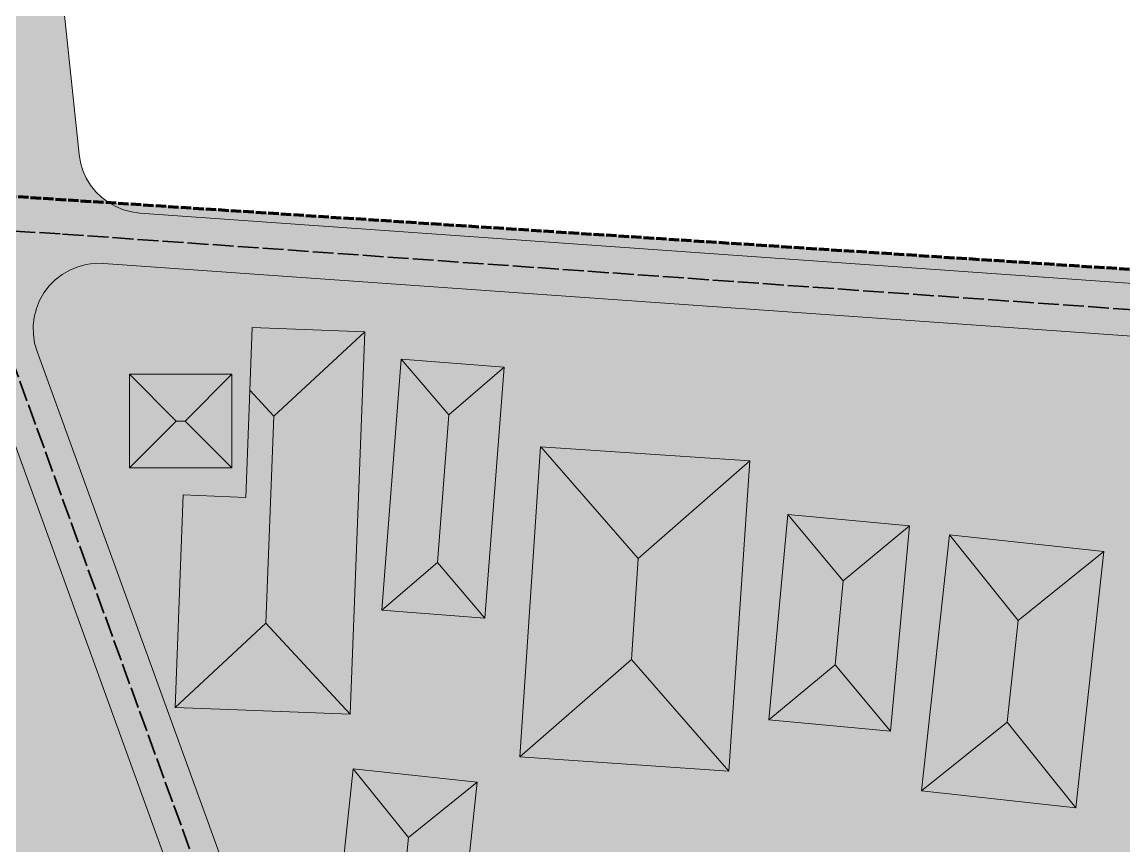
# Model space of a CAD drawing. Header units: metres. Extents: x 305859 to 307221, y 9155922 to 9156786.
# Drawn here: x 306036.6 to 306103.6, y 9156536.3 to 9156586.3 of the extents above; entities that cross this region are included whole.
import ezdxf

# ---------------------------------------------------------------- set-up
doc = ezdxf.new("R2010")
doc.units = ezdxf.units.M
doc.linetypes.add('DASHED', pattern=[1.524, 1.27, -0.254])
doc.linetypes.add('DASHED2', pattern=[0.762, 0.635, -0.127])
for name, color, linetype, lineweight, true_color in [('B-BANGUNAN_PERMUKIMAN', 7, 'Continuous', 13, 0xf0cd8c), ('B-BAYANGAN', 7, 'Continuous', 0, 0x76786c), ('B-DELINEASI', 7, 'DASHED2', 70, 0xc800c8), ('J-PERKERASAN_JALAN', 7, 'Continuous', 9, 0x989896), ('T-BANGUNAN_KLASTER_INTI', 7, 'Continuous', 13, 0xe88c3c), ('T-KLASTER_TEMPE_INTI', 7, 'DASHED', 35, 0xd26e14)]:
    doc.layers.add(name, color=color, linetype=linetype, lineweight=lineweight, true_color=true_color)
doc.layers.add('G-PERKERASAN', color=7, linetype='Continuous')

msp = doc.modelspace()

# ---------------------------------------------------------------- hatches: boundary and pattern name
at = {"layer": 'B-BANGUNAN_PERMUKIMAN', "true_color": 0xec9366}
h = msp.add_hatch(color=33, dxfattribs=at)
h.dxf.hatch_style = 1
h.paths.add_polyline_path([(306051.892, 9156562.394), (306050.436, 9156563.967), (306050.581, 9156567.775), (306057.418, 9156567.513), (306057.418, 9156567.513), (306051.892, 9156562.394)])
at = {"layer": 'B-BANGUNAN_PERMUKIMAN', "true_color": 0xc87d57}
h = msp.add_hatch(color=23, dxfattribs=at)
h.dxf.hatch_style = 1
h.paths.add_polyline_path([(306051.41, 9156549.812), (306051.892, 9156562.394), (306057.418, 9156567.513), (306056.529, 9156544.286), (306056.529, 9156544.286), (306051.41, 9156549.812)])
at = {"layer": 'B-BANGUNAN_PERMUKIMAN', "true_color": 0xed9467}
h = msp.add_hatch(color=21, dxfattribs=at)
h.dxf.hatch_style = 1
h.paths.add_polyline_path([(306059.629, 9156565.848), (306062.518, 9156562.481), (306061.831, 9156553.497), (306058.464, 9156550.608), (306059.629, 9156565.848)])
at = {"layer": 'B-BANGUNAN_PERMUKIMAN', "true_color": 0xea9165}
h = msp.add_hatch(color=33, dxfattribs=at)
h.dxf.hatch_style = 1
h.paths.add_polyline_path([(306065.885, 9156565.37), (306062.518, 9156562.481), (306059.629, 9156565.848), (306065.885, 9156565.37)])
at = {"layer": 'B-BANGUNAN_PERMUKIMAN', "true_color": 0xba7350}
h = msp.add_hatch(color=23, dxfattribs=at)
h.dxf.hatch_style = 1
h.paths.add_polyline_path([(306061.831, 9156553.497), (306062.518, 9156562.481), (306065.885, 9156565.37), (306064.721, 9156550.13), (306064.72, 9156550.13), (306061.831, 9156553.497)])
at = {"layer": 'B-BANGUNAN_PERMUKIMAN', "true_color": 0xeb9266}
h = msp.add_hatch(color=33, dxfattribs=at)
h.dxf.hatch_style = 1
h.paths.add_polyline_path([(306045.964, 9156562.097), (306043.12, 9156559.255), (306043.122, 9156564.941), (306045.964, 9156562.097)])
h = msp.add_hatch(color=33, dxfattribs=at)
h.dxf.hatch_style = 1
h.paths.add_polyline_path([(306049.339, 9156564.94), (306046.495, 9156562.097), (306045.964, 9156562.097), (306043.122, 9156564.941), (306043.122, 9156564.942), (306049.339, 9156564.94)])
at = {"layer": 'B-BANGUNAN_PERMUKIMAN', "true_color": 0xbc7551}
h = msp.add_hatch(color=23, dxfattribs=at)
h.dxf.hatch_style = 1
h.paths.add_polyline_path([(306046.495, 9156562.097), (306049.339, 9156564.94), (306049.338, 9156559.253), (306046.495, 9156562.097)])
at = {"layer": 'B-BANGUNAN_PERMUKIMAN', "true_color": 0xf29769}
h = msp.add_hatch(color=21, dxfattribs=at)
h.dxf.hatch_style = 1
h.paths.add_polyline_path([(306046.013, 9156548.069), (306046.378, 9156557.606), (306050.186, 9156557.461), (306050.436, 9156563.967), (306051.892, 9156562.394), (306051.41, 9156549.812), (306045.884, 9156544.693), (306045.884, 9156544.693), (306046.013, 9156548.069)])
at = {"layer": 'B-BANGUNAN_PERMUKIMAN', "true_color": 0xbc7551}
h = msp.add_hatch(color=23, dxfattribs=at)
h.dxf.hatch_style = 1
h.paths.add_polyline_path([(306045.964, 9156562.097), (306046.495, 9156562.097), (306049.338, 9156559.253), (306043.12, 9156559.255), (306043.12, 9156559.255), (306045.964, 9156562.097)])
at = {"layer": 'B-BANGUNAN_PERMUKIMAN', "true_color": 0xed9367}
h = msp.add_hatch(color=21, dxfattribs=at)
h.dxf.hatch_style = 1
h.paths.add_polyline_path([(306074.032, 9156553.747), (306073.619, 9156547.615), (306066.837, 9156541.69), (306068.107, 9156560.528), (306068.108, 9156560.528), (306074.032, 9156553.747)])
at = {"layer": 'B-BANGUNAN_PERMUKIMAN', "true_color": 0xea9165}
h = msp.add_hatch(color=33, dxfattribs=at)
h.dxf.hatch_style = 1
h.paths.add_polyline_path([(306074.032, 9156553.747), (306068.108, 9156560.528), (306080.814, 9156559.672), (306074.032, 9156553.747)])
at = {"layer": 'B-BANGUNAN_PERMUKIMAN', "true_color": 0xba7450}
h = msp.add_hatch(color=23, dxfattribs=at)
h.dxf.hatch_style = 1
h.paths.add_polyline_path([(306079.544, 9156540.834), (306073.619, 9156547.615), (306074.032, 9156553.747), (306080.814, 9156559.672), (306079.544, 9156540.834)])
at = {"layer": 'B-BANGUNAN_PERMUKIMAN', "true_color": 0xee9467}
h = msp.add_hatch(color=21, dxfattribs=at)
h.dxf.hatch_style = 1
h.paths.add_polyline_path([(306083.136, 9156556.427), (306086.488, 9156552.386), (306086.013, 9156547.291), (306081.971, 9156543.939), (306083.136, 9156556.427)])
at = {"layer": 'B-BANGUNAN_PERMUKIMAN', "true_color": 0xe99165}
h = msp.add_hatch(color=33, dxfattribs=at)
h.dxf.hatch_style = 1
h.paths.add_polyline_path([(306086.488, 9156552.386), (306083.136, 9156556.427), (306090.529, 9156555.738), (306086.488, 9156552.386)])
at = {"layer": 'B-BANGUNAN_PERMUKIMAN', "true_color": 0xb97350}
h = msp.add_hatch(color=23, dxfattribs=at)
h.dxf.hatch_style = 1
h.paths.add_polyline_path([(306086.013, 9156547.291), (306086.488, 9156552.386), (306090.529, 9156555.738), (306090.529, 9156555.738), (306089.365, 9156543.25), (306086.013, 9156547.291)])
at = {"layer": 'B-BANGUNAN_PERMUKIMAN', "true_color": 0xee9467}
h = msp.add_hatch(color=21, dxfattribs=at)
h.dxf.hatch_style = 1
h.paths.add_polyline_path([(306097.13, 9156549.985), (306096.457, 9156543.805), (306091.258, 9156539.626), (306092.952, 9156555.184), (306092.952, 9156555.184), (306097.13, 9156549.985)])
at = {"layer": 'B-BANGUNAN_PERMUKIMAN', "true_color": 0xe99165}
h = msp.add_hatch(color=33, dxfattribs=at)
h.dxf.hatch_style = 1
h.paths.add_polyline_path([(306097.13, 9156549.985), (306092.952, 9156555.184), (306102.329, 9156554.163), (306097.13, 9156549.985)])
at = {"layer": 'B-BANGUNAN_PERMUKIMAN', "true_color": 0xb97350}
h = msp.add_hatch(color=23, dxfattribs=at)
h.dxf.hatch_style = 1
h.paths.add_polyline_path([(306096.457, 9156543.805), (306097.13, 9156549.985), (306102.329, 9156554.163), (306100.636, 9156538.606), (306096.457, 9156543.805)])
at = {"layer": 'B-BANGUNAN_PERMUKIMAN', "true_color": 0xbd7652}
h = msp.add_hatch(color=23, dxfattribs=at)
h.dxf.hatch_style = 1
h.paths.add_polyline_path([(306061.831, 9156553.497), (306064.72, 9156550.13), (306058.464, 9156550.608), (306061.831, 9156553.497)])
at = {"layer": 'B-BANGUNAN_PERMUKIMAN', "true_color": 0xbe7652}
h = msp.add_hatch(color=23, dxfattribs=at)
h.dxf.hatch_style = 1
h.paths.add_polyline_path([(306051.41, 9156549.812), (306056.529, 9156544.286), (306049.692, 9156544.547), (306045.884, 9156544.693), (306051.41, 9156549.812)])
at = {"layer": 'B-BANGUNAN_PERMUKIMAN', "true_color": 0xbd7652}
h = msp.add_hatch(color=23, dxfattribs=at)
h.dxf.hatch_style = 1
h.paths.add_polyline_path([(306066.837, 9156541.69), (306073.619, 9156547.615), (306079.544, 9156540.834), (306066.837, 9156541.69)])
at = {"layer": 'B-BANGUNAN_PERMUKIMAN', "true_color": 0xbe7652}
h = msp.add_hatch(color=23, dxfattribs=at)
h.dxf.hatch_style = 1
h.paths.add_polyline_path([(306086.013, 9156547.291), (306089.365, 9156543.25), (306089.365, 9156543.25), (306081.971, 9156543.939), (306086.013, 9156547.291)])
h = msp.add_hatch(color=23, dxfattribs=at)
h.dxf.hatch_style = 1
h.paths.add_polyline_path([(306096.457, 9156543.805), (306100.636, 9156538.606), (306100.636, 9156538.606), (306091.258, 9156539.626), (306096.457, 9156543.805)])
at = {"layer": 'B-BANGUNAN_PERMUKIMAN', "true_color": 0xee9467}
h = msp.add_hatch(color=21, dxfattribs=at)
h.dxf.hatch_style = 1
h.paths.add_polyline_path([(306060.076, 9156536.796), (306059.765, 9156533.863), (306055.592, 9156530.491), (306056.704, 9156540.969), (306060.076, 9156536.796)])
at = {"layer": 'B-BANGUNAN_PERMUKIMAN', "true_color": 0xe99165}
h = msp.add_hatch(color=33, dxfattribs=at)
h.dxf.hatch_style = 1
h.paths.add_polyline_path([(306060.076, 9156536.796), (306056.704, 9156540.969), (306064.248, 9156540.168), (306060.076, 9156536.796)])
at = {"layer": 'B-BANGUNAN_PERMUKIMAN', "true_color": 0xb97350}
h = msp.add_hatch(color=23, dxfattribs=at)
h.dxf.hatch_style = 1
h.paths.add_polyline_path([(306059.765, 9156533.863), (306060.076, 9156536.796), (306064.248, 9156540.168), (306063.137, 9156529.691), (306059.765, 9156533.863)])
at = {"layer": 'B-BAYANGAN', "true_color": 0x76786c}
h = msp.add_hatch(color=8, dxfattribs=at)
h.dxf.hatch_style = 1
h.paths.add_polyline_path([(306058.168, 9156566.763), (306057.279, 9156543.536), (306050.442, 9156543.797), (306046.634, 9156543.943), (306047.128, 9156556.856), (306050.936, 9156556.711), (306051.331, 9156567.025), (306058.168, 9156566.763)])
h = msp.add_hatch(color=8, dxfattribs=at)
h.dxf.hatch_style = 1
h.paths.add_polyline_path([(306058.168, 9156566.763), (306057.279, 9156543.536), (306050.442, 9156543.797), (306046.634, 9156543.943), (306047.128, 9156556.856), (306050.936, 9156556.711), (306051.331, 9156567.025), (306058.168, 9156566.763)])
h = msp.add_hatch(color=8, dxfattribs=at)
h.dxf.hatch_style = 1
h.paths.add_polyline_path([(306066.635, 9156564.62), (306065.471, 9156549.38), (306059.214, 9156549.858), (306060.379, 9156565.098), (306066.635, 9156564.62)])
h = msp.add_hatch(color=8, dxfattribs=at)
h.dxf.hatch_style = 1
h.paths.add_polyline_path([(306066.635, 9156564.62), (306065.471, 9156549.38), (306059.214, 9156549.858), (306060.379, 9156565.098), (306066.635, 9156564.62)])
h = msp.add_hatch(color=8, dxfattribs=at)
h.dxf.hatch_style = 1
h.paths.add_polyline_path([(306050.089, 9156564.19), (306050.088, 9156558.503), (306043.87, 9156558.505), (306043.872, 9156564.192), (306050.089, 9156564.19)])
h = msp.add_hatch(color=8, dxfattribs=at)
h.dxf.hatch_style = 1
h.paths.add_polyline_path([(306050.089, 9156564.19), (306050.088, 9156558.503), (306043.87, 9156558.505), (306043.872, 9156564.192), (306050.089, 9156564.19)])
h = msp.add_hatch(color=8, dxfattribs=at)
h.dxf.hatch_style = 1
h.paths.add_polyline_path([(306081.564, 9156558.922), (306080.294, 9156540.083), (306067.587, 9156540.94), (306068.857, 9156559.778), (306081.564, 9156558.922)])
h = msp.add_hatch(color=8, dxfattribs=at)
h.dxf.hatch_style = 1
h.paths.add_polyline_path([(306081.564, 9156558.922), (306080.294, 9156540.083), (306067.587, 9156540.94), (306068.857, 9156559.778), (306081.564, 9156558.922)])
h = msp.add_hatch(color=8, dxfattribs=at)
h.dxf.hatch_style = 1
h.paths.add_polyline_path([(306091.279, 9156554.988), (306090.115, 9156542.5), (306082.721, 9156543.189), (306083.886, 9156555.677), (306091.279, 9156554.988)])
h = msp.add_hatch(color=8, dxfattribs=at)
h.dxf.hatch_style = 1
h.paths.add_polyline_path([(306091.279, 9156554.988), (306090.115, 9156542.5), (306082.721, 9156543.189), (306083.886, 9156555.677), (306091.279, 9156554.988)])
h = msp.add_hatch(color=8, dxfattribs=at)
h.dxf.hatch_style = 1
h.paths.add_polyline_path([(306103.079, 9156553.413), (306101.386, 9156537.856), (306092.008, 9156538.876), (306093.702, 9156554.434), (306103.079, 9156553.413)])
h = msp.add_hatch(color=8, dxfattribs=at)
h.dxf.hatch_style = 1
h.paths.add_polyline_path([(306103.079, 9156553.413), (306101.386, 9156537.856), (306092.008, 9156538.876), (306093.702, 9156554.434), (306103.079, 9156553.413)])
h = msp.add_hatch(color=8, dxfattribs=at)
h.dxf.hatch_style = 1
h.paths.add_polyline_path([(306064.998, 9156539.418), (306063.887, 9156528.941), (306056.342, 9156529.741), (306057.454, 9156540.219), (306064.998, 9156539.418)])
h = msp.add_hatch(color=8, dxfattribs=at)
h.dxf.hatch_style = 1
h.paths.add_polyline_path([(306064.998, 9156539.418), (306063.887, 9156528.941), (306056.342, 9156529.741), (306057.454, 9156540.219), (306064.998, 9156539.418)])
at = {"layer": 'G-PERKERASAN', "true_color": 0xe0ded9}
h = msp.add_hatch(color=254, dxfattribs=at)
h.dxf.hatch_style = 1
h.paths.add_polyline_path([(306214.818, 9156490.283), (306194.932, 9156492.493), (306197.888, 9156513.183), (306117.341, 9156521.312), (306107.735, 9156482.886), (306039.428, 9156488.501), (306035.152, 9156500.205), (306008.214, 9156577.564), (306165.696, 9156567.29), (306214.818, 9156562.714), (306214.818, 9156490.283)])
at = {"layer": 'J-PERKERASAN_JALAN', "true_color": 0xa8a8a6}
h = msp.add_hatch(color=253, dxfattribs=at)
h.dxf.hatch_style = 1
h.paths.add_polyline_path([(306040.951, 9156432.457), (306041.021, 9156433.051), (306041.09, 9156434.636), (306041.076, 9156435.177), (306040.99, 9156435.712), (306040.833, 9156436.23), (306006.235, 9156527.284), (306006.229, 9156527.301), (305988.24, 9156576.435), (305988.03, 9156576.91), (305987.76, 9156577.354), (305987.435, 9156577.759), (305987.06, 9156578.119), (305986.641, 9156578.427), (305986.187, 9156578.679), (305985.703, 9156578.869), (305985.199, 9156578.995), (305984.683, 9156579.054), (305921.5, 9156582.206), (305921.481, 9156582.207), (305890, 9156584.172), (305890, 9156587.178), (305921.625, 9156585.204), (305921.675, 9156585.201), (305980.602, 9156582.262), (305981.114, 9156582.269), (305981.621, 9156582.342), (305982.115, 9156582.479), (305982.587, 9156582.678), (305983.03, 9156582.935), (305983.436, 9156583.247), (305983.799, 9156583.609), (305984.113, 9156584.014), (305984.373, 9156584.456), (305984.574, 9156584.927), (305984.713, 9156585.42), (305984.787, 9156585.927), (305984.797, 9156586.439), (305984.741, 9156586.949), (305984.62, 9156587.447), (305979.808, 9156602.888), (305957.687, 9156674.171), (305957.639, 9156674.317), (305934.49, 9156739.904), (305934.452, 9156740.008), (305928.689, 9156755), (305931.903, 9156755), (305937.274, 9156741.026), (305937.284, 9156741), (305937.289, 9156740.987), (305937.298, 9156740.961), (305960.497, 9156675.234), (305960.509, 9156675.198), (305960.515, 9156675.18), (305960.527, 9156675.143), (305982.672, 9156603.784), (305982.673, 9156603.779), (305988.799, 9156584.12), (305988.977, 9156583.654), (305989.211, 9156583.214), (305989.498, 9156582.806), (305989.834, 9156582.437), (305990.213, 9156582.113), (305990.63, 9156581.839), (305991.077, 9156581.619), (305991.548, 9156581.455), (305992.036, 9156581.352), (306000.659, 9156580.086), (306000.935, 9156580.055), (306022.172, 9156578.431), (306022.417, 9156578.396), (306022.426, 9156578.394), (306022.57, 9156578.367), (306023.077, 9156578.306), (306023.588, 9156578.31), (306024.094, 9156578.379), (306024.587, 9156578.512), (306025.059, 9156578.706), (306025.503, 9156578.96), (306025.91, 9156579.267), (306026.275, 9156579.624), (306026.592, 9156580.025), (306026.855, 9156580.463), (306027.06, 9156580.93), (306027.204, 9156581.42), (306027.284, 9156581.925), (306027.299, 9156582.435), (306027.249, 9156582.943), (306027.135, 9156583.441), (306026.959, 9156583.92), (306010.165, 9156621.817), (306010.153, 9156621.845), (306010.147, 9156621.859), (306010.135, 9156621.888), (305996.453, 9156655.518), (305992.454, 9156665.356), (305992.427, 9156665.425), (305992.415, 9156665.46), (305992.391, 9156665.529), (305971.487, 9156730.299), (305971.477, 9156730.331), (305963.286, 9156755), (305966.447, 9156755), (305974.326, 9156731.271), (305995.194, 9156666.609), (305995.296, 9156666.331), (305997.405, 9156661.143), (305997.639, 9156660.662), (305997.935, 9156660.216), (305998.289, 9156659.814), (305998.692, 9156659.463), (305999.139, 9156659.169), (305999.622, 9156658.937), (306000.131, 9156658.771), (306000.657, 9156658.675), (306001.192, 9156658.65), (306001.725, 9156658.697), (306001.956, 9156658.733), (306002.068, 9156658.741), (306013.499, 9156659.223), (306013.622, 9156659.22), (306013.635, 9156659.098), (306013.75, 9156656.362), (306013.748, 9156656.239), (306013.625, 9156656.225), (306005.322, 9156655.875), (306004.815, 9156655.822), (306004.318, 9156655.703), (306003.841, 9156655.523), (306003.39, 9156655.283), (306002.974, 9156654.988), (306002.598, 9156654.642), (306002.27, 9156654.252), (306001.994, 9156653.822), (306001.775, 9156653.361), (306001.617, 9156652.876), (306001.521, 9156652.375), (306001.491, 9156651.866), (306001.525, 9156651.356), (306001.624, 9156650.856), (306001.785, 9156650.372), (306012.888, 9156623.082), (306012.936, 9156622.969), (306028.087, 9156588.779), (306028.325, 9156588.324), (306028.619, 9156587.902), (306028.965, 9156587.522), (306029.357, 9156587.19), (306029.788, 9156586.91), (306030.252, 9156586.688), (306030.74, 9156586.528), (306031.245, 9156586.431), (306031.758, 9156586.4), (306032.271, 9156586.435), (306032.775, 9156586.535), (306033.262, 9156586.699), (306033.724, 9156586.925), (306034.154, 9156587.207), (306034.543, 9156587.543), (306034.886, 9156587.925), (306035.178, 9156588.349), (306035.412, 9156588.806), (306035.587, 9156589.29), (306035.697, 9156589.792), (306035.743, 9156590.304), (306035.722, 9156590.817), (306034.623, 9156601.287), (306034.62, 9156601.316), (306034.619, 9156601.331), (306034.616, 9156601.359), (306034.446, 9156603.613), (306034.441, 9156603.698), (306034.443, 9156603.869), (306034.449, 9156603.954), (306034.674, 9156606.311), (306034.684, 9156606.401), (306034.713, 9156606.557), (306034.757, 9156606.71), (306034.787, 9156606.795), (306043.833, 9156630.328), (306044.019, 9156630.968), (306044.518, 9156633.428), (306044.581, 9156633.851), (306044.859, 9156636.833), (306044.861, 9156636.856), (306049.082, 9156675.487), (306049.104, 9156675.609), (306049.227, 9156675.603), (306051.949, 9156675.306), (306052.07, 9156675.285), (306052.065, 9156675.162), (306047.849, 9156636.585), (306047.843, 9156636.522), (306047.545, 9156633.332), (306047.533, 9156633.226), (306047.525, 9156633.173), (306047.506, 9156633.068), (306046.876, 9156629.962), (306046.858, 9156629.881), (306046.811, 9156629.721), (306046.783, 9156629.642), (306037.841, 9156606.379), (306037.681, 9156605.859), (306037.593, 9156605.323), (306037.476, 9156604.095), (306037.47, 9156603.414), (306037.603, 9156601.651), (306037.613, 9156601.535), (306040.052, 9156578.299), (306040.137, 9156577.799), (306040.284, 9156577.314), (306040.492, 9156576.851), (306040.756, 9156576.418), (306041.074, 9156576.023), (306041.438, 9156575.67), (306041.844, 9156575.367), (306042.286, 9156575.117), (306042.755, 9156574.925), (306043.245, 9156574.794), (306043.748, 9156574.727), (306119.27, 9156569.384), (306119.312, 9156569.381), (306119.336, 9156569.378), (306119.378, 9156569.374), (306160.641, 9156564.729), (306160.728, 9156564.721), (306186.136, 9156562.42), (306186.323, 9156562.407), (306211.341, 9156561.319), (306211.341, 9156558.116), (306186.076, 9156559.215), (306186.029, 9156559.218), (306186.001, 9156559.22), (306185.955, 9156559.223), (306160.389, 9156561.538), (306160.374, 9156561.54), (306160.328, 9156561.544), (306119.114, 9156566.184), (306118.949, 9156566.199), (306041.544, 9156571.674), (306041.014, 9156571.677), (306040.488, 9156571.609), (306039.976, 9156571.472), (306039.486, 9156571.269), (306039.027, 9156571.002), (306038.608, 9156570.678), (306038.236, 9156570.301), (306037.916, 9156569.877), (306037.656, 9156569.416), (306037.458, 9156568.923), (306037.328, 9156568.41), (306037.266, 9156567.883), (306037.275, 9156567.353), (306037.354, 9156566.829), (306037.502, 9156566.319), (306052.934, 9156523.818), (306052.972, 9156523.702), (306052.992, 9156523.632), (306053.023, 9156523.515), (306061.385, 9156487.262), (306061.532, 9156486.772), (306061.74, 9156486.304), (306062.006, 9156485.867), (306062.326, 9156485.467), (306062.695, 9156485.111), (306063.105, 9156484.806), (306063.552, 9156484.555), (306064.027, 9156484.364), (306064.522, 9156484.234), (306065.03, 9156484.169), (306080.466, 9156483.192), (306080.587, 9156483.18), (306080.647, 9156483.173), (306080.766, 9156483.154), (306103.058, 9156479), (306103.081, 9156478.996), (306123.167, 9156474.928), (306123.479, 9156474.878), (306129.661, 9156474.127), (306129.717, 9156474.121), (306138.223, 9156473.211), (306138.4, 9156473.196), (306169.219, 9156471.277), (306169.329, 9156471.272), (306186.323, 9156470.682), (306186.374, 9156470.679), (306186.4, 9156470.678), (306186.451, 9156470.674), (306205.826, 9156469.002), (306205.947, 9156468.988), (306206.007, 9156468.979), (306206.127, 9156468.957), (306211.341, 9156467.858), (306211.341, 9156464.792), (306205.777, 9156465.965), (306205.295, 9156466.037), (306186.308, 9156467.675), (306186.103, 9156467.687), (306169.163, 9156468.276), (306169.135, 9156468.277), (306169.122, 9156468.278), (306169.094, 9156468.279), (306138.114, 9156470.208), (306138.07, 9156470.211), (306138.048, 9156470.213), (306138.004, 9156470.217), (306129.37, 9156471.141), (306129.348, 9156471.143), (306122.941, 9156471.921), (306122.863, 9156471.932), (306122.824, 9156471.938), (306122.746, 9156471.952), (306102.539, 9156476.045), (306102.478, 9156476.057), (306080.485, 9156480.155), (306080.005, 9156480.215), (306069.219, 9156480.898), (306068.688, 9156480.896), (306068.162, 9156480.825), (306067.651, 9156480.684), (306067.163, 9156480.477), (306066.706, 9156480.206), (306066.289, 9156479.878), (306065.919, 9156479.498), (306065.603, 9156479.072), (306065.346, 9156478.608), (306065.152, 9156478.114), (306065.026, 9156477.599), (306064.969, 9156477.071), (306064.982, 9156476.541), (306065.066, 9156476.017), (306065.218, 9156475.509), (306073.628, 9156452.948), (306073.682, 9156452.811), (306090.746, 9156411.717), (306090.872, 9156411.444), (306110.246, 9156373.191), (306110.523, 9156372.726), (306110.86, 9156372.302), (306111.251, 9156371.928), (306114.114, 9156369.538), (306114.538, 9156369.229), (306115, 9156368.978), (306115.49, 9156368.789), (306116.001, 9156368.667), (306121.949, 9156367.646), (306122.121, 9156367.62), (306134.037, 9156366.103), (306134.398, 9156366.073), (306186.403, 9156364.194), (306186.425, 9156364.193), (306211.341, 9156362.949), (306211.341, 9156359.746), (306186.314, 9156360.995), (306186.259, 9156360.997), (306134.074, 9156362.883), (306133.984, 9156362.888), (306133.93, 9156362.892), (306133.84, 9156362.902), (306121.618, 9156364.458), (306121.575, 9156364.464), (306121.549, 9156364.468), (306121.506, 9156364.475), (306114.026, 9156365.759), (306113.923, 9156365.779), (306113.913, 9156365.781), (306113.731, 9156365.833), (306113.576, 9156365.895), (306113.427, 9156365.973), (306113.27, 9156366.078), (306113.262, 9156366.085), (306113.18, 9156366.15), (306108.354, 9156370.178), (306108.277, 9156370.245), (306108.27, 9156370.252), (306108.142, 9156370.383), (306108.042, 9156370.509), (306107.943, 9156370.663), (306107.938, 9156370.672), (306107.89, 9156370.761), (306087.939, 9156410.152), (306087.906, 9156410.22), (306087.888, 9156410.261), (306087.857, 9156410.33), (306070.695, 9156451.662), (306070.681, 9156451.696), (306070.673, 9156451.716), (306070.66, 9156451.751), (306059.264, 9156482.318), (306059.223, 9156482.441), (306059.2, 9156482.516), (306059.167, 9156482.642), (306049.968, 9156522.523), (306049.83, 9156522.989), (306032.51, 9156570.691), (306032.293, 9156571.183), (306032.011, 9156571.643), (306031.67, 9156572.06), (306031.276, 9156572.427), (306030.836, 9156572.739), (306030.358, 9156572.988), (306029.851, 9156573.171), (306022.312, 9156575.329), (306021.918, 9156575.421), (306021.516, 9156575.472), (306000.646, 9156577.068), (306000.586, 9156577.077), (306000.342, 9156577.104), (306000.282, 9156577.109), (305997.318, 9156577.544), (305996.803, 9156577.586), (305996.287, 9156577.561), (305995.779, 9156577.47), (305995.286, 9156577.315), (305994.818, 9156577.097), (305994.382, 9156576.82), (305993.985, 9156576.49), (305993.634, 9156576.111), (305993.334, 9156575.69), (305993.092, 9156575.234), (305992.91, 9156574.75), (305992.792, 9156574.247), (305992.739, 9156573.734), (305992.754, 9156573.217), (305992.835, 9156572.707), (305992.981, 9156572.212), (306009.031, 9156528.372), (306009.048, 9156528.327), (306044.021, 9156436.284), (306044.055, 9156436.188), (306044.101, 9156436.017), (306044.125, 9156435.867), (306044.135, 9156435.689), (306044.134, 9156435.588), (306043.979, 9156432.009), (306043.991, 9156431.486), (306044.071, 9156430.968), (306044.218, 9156430.465), (306044.429, 9156429.986), (306044.701, 9156429.539), (306045.029, 9156429.131), (306045.408, 9156428.769), (306047.448, 9156427.062), (306047.532, 9156426.988), (306047.668, 9156426.845), (306047.787, 9156426.689), (306047.847, 9156426.594), (306056.199, 9156412.537), (306056.256, 9156412.433), (306056.283, 9156412.381), (306056.335, 9156412.274), (306069.458, 9156382.697), (306069.469, 9156382.673), (306069.474, 9156382.66), (306069.484, 9156382.636), (306078.042, 9156361.863), (306078.347, 9156361.269), (306099.465, 9156327.439), (306099.86, 9156326.909), (306134.335, 9156287.865), (306134.358, 9156287.839), (306134.369, 9156287.826), (306134.391, 9156287.799), (306147.683, 9156271.643), (306147.754, 9156271.543), (306147.665, 9156271.459), (306145.55, 9156269.719), (306145.45, 9156269.647), (306145.366, 9156269.737), (306132.125, 9156285.832), (306132.034, 9156285.938), (306097.337, 9156325.234), (306097.284, 9156325.297), (306097.185, 9156325.429), (306097.14, 9156325.499), (306075.58, 9156360.036), (306075.537, 9156360.108), (306075.461, 9156360.256), (306075.427, 9156360.333), (306066.734, 9156381.437), (306066.691, 9156381.536), (306053.701, 9156410.813), (306053.483, 9156411.234), (306045.718, 9156424.303), (306045.467, 9156424.677), (306045.175, 9156425.019), (306044.846, 9156425.327), (306044.802, 9156425.364), (306044.376, 9156425.675), (306043.913, 9156425.928), (306043.421, 9156426.117), (306042.907, 9156426.24), (306042.383, 9156426.294), (306041.855, 9156426.278), (306041.334, 9156426.194), (306040.829, 9156426.041), (306040.349, 9156425.824), (306039.901, 9156425.545), (306038.861, 9156424.797), (306038.774, 9156424.738), (306038.616, 9156424.648), (306038.473, 9156424.585), (306038.324, 9156424.537), (306038.171, 9156424.505), (306038.015, 9156424.49), (306037.833, 9156424.49), (306037.729, 9156424.499), (305928.458, 9156436.382), (305928.339, 9156436.393), (305890, 9156439.397), (305890, 9156442.407), (305928.64, 9156439.378), (305928.67, 9156439.376), (305928.685, 9156439.374), (305928.715, 9156439.371), (306035.773, 9156427.729), (306036.298, 9156427.707), (306036.821, 9156427.753), (306037.333, 9156427.868), (306037.826, 9156428.049), (306038.291, 9156428.293), (306038.72, 9156428.595), (306039.106, 9156428.951), (306039.442, 9156429.355), (306039.722, 9156429.799), (306040.232, 9156430.739), (306040.241, 9156430.757), (306040.55, 9156431.334), (306040.793, 9156431.881), (306040.951, 9156432.457)])
at = {"layer": 'T-BANGUNAN_KLASTER_INTI', "true_color": 0xffb22c}
h = msp.add_hatch(color=40, dxfattribs=at)
h.dxf.hatch_style = 1
h.paths.add_polyline_path([(306051.892, 9156562.394), (306050.436, 9156563.967), (306050.581, 9156567.775), (306057.418, 9156567.513), (306057.418, 9156567.513), (306051.892, 9156562.394)])
at = {"layer": 'T-BANGUNAN_KLASTER_INTI', "true_color": 0xe19725}
h = msp.add_hatch(color=42, dxfattribs=at)
h.dxf.hatch_style = 1
h.paths.add_polyline_path([(306051.41, 9156549.812), (306051.892, 9156562.394), (306057.418, 9156567.513), (306056.529, 9156544.286), (306056.529, 9156544.286), (306051.41, 9156549.812)])
at = {"layer": 'T-BANGUNAN_KLASTER_INTI', "true_color": 0xffb32c}
h = msp.add_hatch(color=40, dxfattribs=at)
h.dxf.hatch_style = 1
h.paths.add_polyline_path([(306059.629, 9156565.848), (306062.518, 9156562.481), (306061.831, 9156553.497), (306058.464, 9156550.608), (306059.629, 9156565.848)])
at = {"layer": 'T-BANGUNAN_KLASTER_INTI', "true_color": 0xffb02c}
h = msp.add_hatch(color=40, dxfattribs=at)
h.dxf.hatch_style = 1
h.paths.add_polyline_path([(306065.885, 9156565.37), (306062.518, 9156562.481), (306059.629, 9156565.848), (306065.885, 9156565.37)])
at = {"layer": 'T-BANGUNAN_KLASTER_INTI', "true_color": 0xd18c23}
h = msp.add_hatch(color=42, dxfattribs=at)
h.dxf.hatch_style = 1
h.paths.add_polyline_path([(306061.831, 9156553.497), (306062.518, 9156562.481), (306065.885, 9156565.37), (306064.721, 9156550.13), (306064.72, 9156550.13), (306061.831, 9156553.497)])
at = {"layer": 'T-BANGUNAN_KLASTER_INTI', "true_color": 0xffb22c}
h = msp.add_hatch(color=40, dxfattribs=at)
h.dxf.hatch_style = 1
h.paths.add_polyline_path([(306045.964, 9156562.097), (306043.12, 9156559.255), (306043.122, 9156564.941), (306045.964, 9156562.097)])
h = msp.add_hatch(color=40, dxfattribs=at)
h.dxf.hatch_style = 1
h.paths.add_polyline_path([(306049.339, 9156564.94), (306046.495, 9156562.097), (306045.964, 9156562.097), (306043.122, 9156564.941), (306043.122, 9156564.942), (306049.339, 9156564.94)])
at = {"layer": 'T-BANGUNAN_KLASTER_INTI', "true_color": 0xd38d23}
h = msp.add_hatch(color=42, dxfattribs=at)
h.dxf.hatch_style = 1
h.paths.add_polyline_path([(306046.495, 9156562.097), (306049.339, 9156564.94), (306049.338, 9156559.253), (306046.495, 9156562.097)])
at = {"layer": 'T-BANGUNAN_KLASTER_INTI', "true_color": 0xffb72d}
h = msp.add_hatch(color=40, dxfattribs=at)
h.dxf.hatch_style = 1
h.paths.add_polyline_path([(306046.013, 9156548.069), (306046.378, 9156557.606), (306050.186, 9156557.461), (306050.436, 9156563.967), (306051.892, 9156562.394), (306051.41, 9156549.812), (306045.884, 9156544.693), (306045.884, 9156544.693), (306046.013, 9156548.069)])
at = {"layer": 'T-BANGUNAN_KLASTER_INTI', "true_color": 0xd38d23}
h = msp.add_hatch(color=42, dxfattribs=at)
h.dxf.hatch_style = 1
h.paths.add_polyline_path([(306045.964, 9156562.097), (306046.495, 9156562.097), (306049.338, 9156559.253), (306043.12, 9156559.255), (306043.12, 9156559.255), (306045.964, 9156562.097)])
at = {"layer": 'T-BANGUNAN_KLASTER_INTI', "true_color": 0xffb32c}
h = msp.add_hatch(color=40, dxfattribs=at)
h.dxf.hatch_style = 1
h.paths.add_polyline_path([(306074.032, 9156553.747), (306073.619, 9156547.615), (306066.837, 9156541.69), (306068.107, 9156560.528), (306068.108, 9156560.528), (306074.032, 9156553.747)])
at = {"layer": 'T-BANGUNAN_KLASTER_INTI', "true_color": 0xffb02c}
h = msp.add_hatch(color=40, dxfattribs=at)
h.dxf.hatch_style = 1
h.paths.add_polyline_path([(306074.032, 9156553.747), (306068.108, 9156560.528), (306080.814, 9156559.672), (306074.032, 9156553.747)])
at = {"layer": 'T-BANGUNAN_KLASTER_INTI', "true_color": 0xd18c23}
h = msp.add_hatch(color=42, dxfattribs=at)
h.dxf.hatch_style = 1
h.paths.add_polyline_path([(306079.544, 9156540.834), (306073.619, 9156547.615), (306074.032, 9156553.747), (306080.814, 9156559.672), (306079.544, 9156540.834)])
at = {"layer": 'T-BANGUNAN_KLASTER_INTI', "true_color": 0xffb32c}
h = msp.add_hatch(color=40, dxfattribs=at)
h.dxf.hatch_style = 1
h.paths.add_polyline_path([(306083.136, 9156556.427), (306086.488, 9156552.386), (306086.013, 9156547.291), (306081.971, 9156543.939), (306083.136, 9156556.427)])
at = {"layer": 'T-BANGUNAN_KLASTER_INTI', "true_color": 0xffb02c}
h = msp.add_hatch(color=40, dxfattribs=at)
h.dxf.hatch_style = 1
h.paths.add_polyline_path([(306086.488, 9156552.386), (306083.136, 9156556.427), (306090.529, 9156555.738), (306086.488, 9156552.386)])
at = {"layer": 'T-BANGUNAN_KLASTER_INTI', "true_color": 0xd08c23}
h = msp.add_hatch(color=42, dxfattribs=at)
h.dxf.hatch_style = 1
h.paths.add_polyline_path([(306086.013, 9156547.291), (306086.488, 9156552.386), (306090.529, 9156555.738), (306090.529, 9156555.738), (306089.365, 9156543.25), (306086.013, 9156547.291)])
at = {"layer": 'T-BANGUNAN_KLASTER_INTI', "true_color": 0xffb32c}
h = msp.add_hatch(color=40, dxfattribs=at)
h.dxf.hatch_style = 1
h.paths.add_polyline_path([(306097.13, 9156549.985), (306096.457, 9156543.805), (306091.258, 9156539.626), (306092.952, 9156555.184), (306092.952, 9156555.184), (306097.13, 9156549.985)])
at = {"layer": 'T-BANGUNAN_KLASTER_INTI', "true_color": 0xffb02c}
h = msp.add_hatch(color=40, dxfattribs=at)
h.dxf.hatch_style = 1
h.paths.add_polyline_path([(306097.13, 9156549.985), (306092.952, 9156555.184), (306102.329, 9156554.163), (306097.13, 9156549.985)])
at = {"layer": 'T-BANGUNAN_KLASTER_INTI', "true_color": 0xd08c23}
h = msp.add_hatch(color=42, dxfattribs=at)
h.dxf.hatch_style = 1
h.paths.add_polyline_path([(306096.457, 9156543.805), (306097.13, 9156549.985), (306102.329, 9156554.163), (306100.636, 9156538.606), (306096.457, 9156543.805)])
at = {"layer": 'T-BANGUNAN_KLASTER_INTI', "true_color": 0xd58f23}
h = msp.add_hatch(color=42, dxfattribs=at)
h.dxf.hatch_style = 1
h.paths.add_polyline_path([(306061.831, 9156553.497), (306064.72, 9156550.13), (306058.464, 9156550.608), (306061.831, 9156553.497)])
at = {"layer": 'T-BANGUNAN_KLASTER_INTI', "true_color": 0xd69024}
h = msp.add_hatch(color=42, dxfattribs=at)
h.dxf.hatch_style = 1
h.paths.add_polyline_path([(306051.41, 9156549.812), (306056.529, 9156544.286), (306049.692, 9156544.547), (306045.884, 9156544.693), (306051.41, 9156549.812)])
at = {"layer": 'T-BANGUNAN_KLASTER_INTI', "true_color": 0xd48f23}
h = msp.add_hatch(color=42, dxfattribs=at)
h.dxf.hatch_style = 1
h.paths.add_polyline_path([(306066.837, 9156541.69), (306073.619, 9156547.615), (306079.544, 9156540.834), (306066.837, 9156541.69)])
at = {"layer": 'T-BANGUNAN_KLASTER_INTI', "true_color": 0xd58f23}
h = msp.add_hatch(color=42, dxfattribs=at)
h.dxf.hatch_style = 1
h.paths.add_polyline_path([(306086.013, 9156547.291), (306089.365, 9156543.25), (306089.365, 9156543.25), (306081.971, 9156543.939), (306086.013, 9156547.291)])
at = {"layer": 'T-BANGUNAN_KLASTER_INTI', "true_color": 0xd68f23}
h = msp.add_hatch(color=42, dxfattribs=at)
h.dxf.hatch_style = 1
h.paths.add_polyline_path([(306096.457, 9156543.805), (306100.636, 9156538.606), (306100.636, 9156538.606), (306091.258, 9156539.626), (306096.457, 9156543.805)])
at = {"layer": 'T-BANGUNAN_KLASTER_INTI', "true_color": 0xffb32c}
h = msp.add_hatch(color=40, dxfattribs=at)
h.dxf.hatch_style = 1
h.paths.add_polyline_path([(306060.076, 9156536.796), (306059.765, 9156533.863), (306055.592, 9156530.491), (306056.704, 9156540.969), (306060.076, 9156536.796)])
at = {"layer": 'T-BANGUNAN_KLASTER_INTI', "true_color": 0xffb02c}
h = msp.add_hatch(color=40, dxfattribs=at)
h.dxf.hatch_style = 1
h.paths.add_polyline_path([(306060.076, 9156536.796), (306056.704, 9156540.969), (306064.248, 9156540.168), (306060.076, 9156536.796)])
at = {"layer": 'T-BANGUNAN_KLASTER_INTI', "true_color": 0xd08c23}
h = msp.add_hatch(color=42, dxfattribs=at)
h.dxf.hatch_style = 1
h.paths.add_polyline_path([(306059.765, 9156533.863), (306060.076, 9156536.796), (306064.248, 9156540.168), (306063.137, 9156529.691), (306059.765, 9156533.863)])

# ---------------------------------------------------------------- linework, layer by layer
at = {"layer": 'B-BANGUNAN_PERMUKIMAN', "color": 27, "lineweight": 9, "true_color": 0x744832}
for p, q in [((306057.418, 9156567.513), (306051.892, 9156562.394)), ((306059.629, 9156565.848), (306062.518, 9156562.481)), ((306065.885, 9156565.37), (306062.518, 9156562.481)), ((306043.122, 9156564.941), (306045.964, 9156562.097)), ((306049.339, 9156564.94), (306046.495, 9156562.097)), ((306050.436, 9156563.967), (306051.892, 9156562.394)), ((306043.12, 9156559.255), (306045.964, 9156562.097)), ((306046.495, 9156562.097), (306045.964, 9156562.097)), ((306049.338, 9156559.253), (306046.495, 9156562.097)), ((306051.892, 9156562.394), (306051.41, 9156549.812)), ((306061.831, 9156553.497), (306062.518, 9156562.481)), ((306068.108, 9156560.528), (306074.032, 9156553.747)), ((306080.814, 9156559.672), (306074.032, 9156553.747)), ((306083.136, 9156556.427), (306086.488, 9156552.386)), ((306090.529, 9156555.738), (306086.488, 9156552.386)), ((306092.952, 9156555.184), (306097.13, 9156549.985)), ((306102.329, 9156554.163), (306097.13, 9156549.985)), ((306058.464, 9156550.608), (306061.831, 9156553.497)), ((306064.72, 9156550.13), (306061.831, 9156553.497)), ((306074.032, 9156553.747), (306073.619, 9156547.615)), ((306086.013, 9156547.291), (306086.488, 9156552.386)), ((306045.884, 9156544.693), (306051.41, 9156549.812)), ((306056.529, 9156544.286), (306051.41, 9156549.812)), ((306096.457, 9156543.805), (306097.13, 9156549.985)), ((306066.837, 9156541.69), (306073.619, 9156547.615)), ((306079.544, 9156540.834), (306073.619, 9156547.615)), ((306081.971, 9156543.939), (306086.013, 9156547.291)), ((306089.365, 9156543.25), (306086.013, 9156547.291)), ((306091.258, 9156539.626), (306096.457, 9156543.805)), ((306100.636, 9156538.606), (306096.457, 9156543.805)), ((306056.704, 9156540.969), (306060.076, 9156536.796)), ((306064.248, 9156540.168), (306060.076, 9156536.796)), ((306060.076, 9156536.796), (306059.765, 9156533.863))]:
    msp.add_line(p, q, dxfattribs=at)
at = {"layer": 'B-BANGUNAN_PERMUKIMAN', "color": 27, "lineweight": 13, "true_color": 0x744832}
for points in [[(306057.418, 9156567.513), (306056.529, 9156544.286), (306049.692, 9156544.547), (306045.884, 9156544.693), (306046.378, 9156557.606), (306050.186, 9156557.461), (306050.581, 9156567.775), (306057.418, 9156567.513)], [(306065.885, 9156565.37), (306064.721, 9156550.13), (306058.464, 9156550.608), (306059.629, 9156565.848), (306065.885, 9156565.37)], [(306049.339, 9156564.94), (306049.338, 9156559.253), (306043.12, 9156559.255), (306043.122, 9156564.942), (306049.339, 9156564.94)], [(306080.814, 9156559.672), (306079.544, 9156540.833), (306066.837, 9156541.69), (306068.107, 9156560.528), (306080.814, 9156559.672)], [(306090.529, 9156555.738), (306089.365, 9156543.25), (306081.971, 9156543.939), (306083.136, 9156556.427), (306090.529, 9156555.738)], [(306102.329, 9156554.163), (306100.636, 9156538.606), (306091.258, 9156539.626), (306092.952, 9156555.184), (306102.329, 9156554.163)], [(306064.248, 9156540.168), (306063.137, 9156529.691), (306055.592, 9156530.491), (306056.704, 9156540.969), (306064.248, 9156540.168)]]:
    msp.add_lwpolyline(points, close=True, dxfattribs=at)
at = {"layer": 'B-DELINEASI'}
msp.add_lwpolyline([(306423.331, 9156121.005), (306333.538, 9156153.468), (306256.179, 9156192.148), (306187.799, 9156246.714), (306141.521, 9156298.517), (306095.934, 9156355.156), (306061.399, 9156428.371), (306035.152, 9156500.205), (306008.214, 9156577.564), (306008.214, 9156577.564), (306165.696, 9156567.29), (306291.75, 9156555.548), (306369.455, 9156545.532), (306504.834, 9156523.084)], dxfattribs=at)
at = {"layer": 'J-PERKERASAN_JALAN', "color": 8, "lineweight": 13, "true_color": 0x787876}
for points in [[(306037.613, 9156601.535), (306040.052, 9156578.299), (306040.137, 9156577.799), (306040.284, 9156577.314), (306040.492, 9156576.851), (306040.756, 9156576.418), (306041.074, 9156576.023), (306041.438, 9156575.67), (306041.844, 9156575.367), (306042.286, 9156575.117), (306042.755, 9156574.925), (306043.245, 9156574.794), (306043.748, 9156574.727), (306119.27, 9156569.384), (306119.312, 9156569.381), (306119.336, 9156569.378), (306119.378, 9156569.374), (306160.641, 9156564.729), (306160.728, 9156564.721), (306186.136, 9156562.42), (306186.323, 9156562.407), (306215.693, 9156561.13)], [(306118.949, 9156566.199), (306041.544, 9156571.674), (306041.014, 9156571.677), (306040.488, 9156571.609), (306039.976, 9156571.472), (306039.486, 9156571.269), (306039.027, 9156571.002), (306038.608, 9156570.678), (306038.236, 9156570.301), (306037.916, 9156569.877), (306037.656, 9156569.416), (306037.458, 9156568.923), (306037.328, 9156568.41), (306037.266, 9156567.883), (306037.275, 9156567.353), (306037.354, 9156566.829), (306037.502, 9156566.319), (306052.934, 9156523.818), (306052.972, 9156523.702), (306052.992, 9156523.632), (306053.023, 9156523.515), (306061.385, 9156487.262)], [(306059.167, 9156482.642), (306049.968, 9156522.523), (306049.83, 9156522.989), (306032.51, 9156570.691)]]:
    msp.add_lwpolyline(points, dxfattribs=at)
at = {"layer": 'T-BANGUNAN_KLASTER_INTI', "color": 46, "lineweight": 9, "true_color": 0x825816}
for p, q in [((306057.418, 9156567.513), (306051.892, 9156562.394)), ((306059.629, 9156565.848), (306062.518, 9156562.481)), ((306065.885, 9156565.37), (306062.518, 9156562.481)), ((306043.122, 9156564.941), (306045.964, 9156562.097)), ((306049.339, 9156564.94), (306046.495, 9156562.097)), ((306050.436, 9156563.967), (306051.892, 9156562.394)), ((306043.12, 9156559.255), (306045.964, 9156562.097)), ((306046.495, 9156562.097), (306045.964, 9156562.097)), ((306049.338, 9156559.253), (306046.495, 9156562.097)), ((306051.892, 9156562.394), (306051.41, 9156549.812)), ((306061.831, 9156553.497), (306062.518, 9156562.481)), ((306068.108, 9156560.528), (306074.032, 9156553.747)), ((306080.814, 9156559.672), (306074.032, 9156553.747)), ((306083.136, 9156556.427), (306086.488, 9156552.386)), ((306090.529, 9156555.738), (306086.488, 9156552.386)), ((306092.952, 9156555.184), (306097.13, 9156549.985)), ((306102.329, 9156554.163), (306097.13, 9156549.985)), ((306058.464, 9156550.608), (306061.831, 9156553.497)), ((306064.72, 9156550.13), (306061.831, 9156553.497)), ((306074.032, 9156553.747), (306073.619, 9156547.615)), ((306086.013, 9156547.291), (306086.488, 9156552.386)), ((306045.884, 9156544.693), (306051.41, 9156549.812)), ((306056.529, 9156544.286), (306051.41, 9156549.812)), ((306096.457, 9156543.805), (306097.13, 9156549.985)), ((306066.837, 9156541.69), (306073.619, 9156547.615)), ((306079.544, 9156540.834), (306073.619, 9156547.615)), ((306081.971, 9156543.939), (306086.013, 9156547.291)), ((306089.365, 9156543.25), (306086.013, 9156547.291)), ((306091.258, 9156539.626), (306096.457, 9156543.805)), ((306100.636, 9156538.606), (306096.457, 9156543.805)), ((306056.704, 9156540.969), (306060.076, 9156536.796)), ((306064.248, 9156540.168), (306060.076, 9156536.796)), ((306060.076, 9156536.796), (306059.765, 9156533.863))]:
    msp.add_line(p, q, dxfattribs=at)
at = {"layer": 'T-BANGUNAN_KLASTER_INTI', "color": 46, "lineweight": 13, "true_color": 0x825816}
for points in [[(306057.418, 9156567.513), (306056.529, 9156544.286), (306049.692, 9156544.547), (306045.884, 9156544.693), (306046.378, 9156557.606), (306050.186, 9156557.461), (306050.581, 9156567.775), (306057.418, 9156567.513)], [(306065.885, 9156565.37), (306064.721, 9156550.13), (306058.464, 9156550.608), (306059.629, 9156565.848), (306065.885, 9156565.37)], [(306049.339, 9156564.94), (306049.338, 9156559.253), (306043.12, 9156559.255), (306043.122, 9156564.942), (306049.339, 9156564.94)], [(306080.814, 9156559.672), (306079.544, 9156540.833), (306066.837, 9156541.69), (306068.107, 9156560.528), (306080.814, 9156559.672)], [(306090.529, 9156555.738), (306089.365, 9156543.25), (306081.971, 9156543.939), (306083.136, 9156556.427), (306090.529, 9156555.738)], [(306102.329, 9156554.163), (306100.636, 9156538.606), (306091.258, 9156539.626), (306092.952, 9156555.184), (306102.329, 9156554.163)], [(306064.248, 9156540.168), (306063.137, 9156529.691), (306055.592, 9156530.491), (306056.704, 9156540.969), (306064.248, 9156540.168)]]:
    msp.add_lwpolyline(points, close=True, dxfattribs=at)
at = {"layer": 'T-KLASTER_TEMPE_INTI'}
msp.add_lwpolyline([(306222.528, 9156475.456), (306150.602, 9156473.893), (306150.602, 9156473.893), (306060.207, 9156485.254), (306060.206, 9156485.254), (306060.206, 9156485.254), (306051.451, 9156523.214), (306051.45, 9156523.215), (306033.081, 9156573.806), (306033.081, 9156573.806), (306033.081, 9156573.806), (306033.081, 9156573.806), (306039.052, 9156573.455), (306039.052, 9156573.455), (306119.178, 9156567.786), (306119.178, 9156567.786), (306160.523, 9156563.133), (306160.523, 9156563.133), (306186.122, 9156560.815), (306186.122, 9156560.815), (306215.657, 9156559.53)], dxfattribs=at)

doc.saveas('drawing.dxf')
